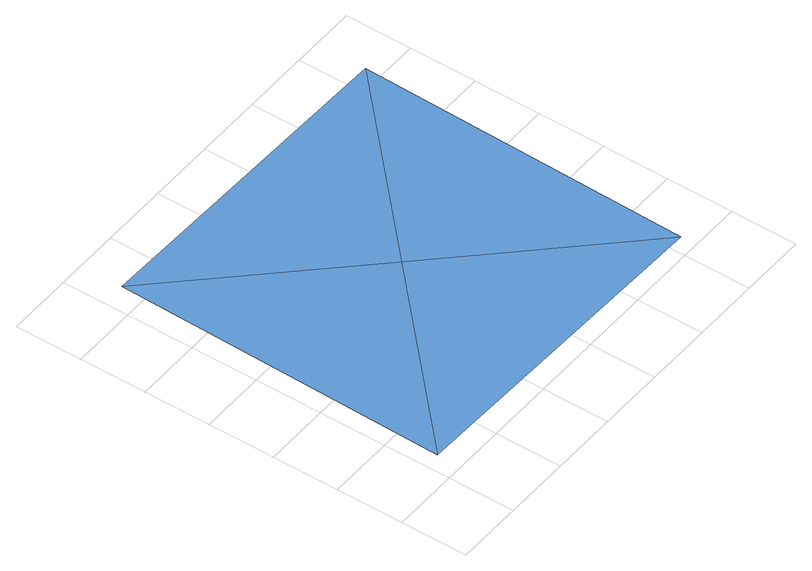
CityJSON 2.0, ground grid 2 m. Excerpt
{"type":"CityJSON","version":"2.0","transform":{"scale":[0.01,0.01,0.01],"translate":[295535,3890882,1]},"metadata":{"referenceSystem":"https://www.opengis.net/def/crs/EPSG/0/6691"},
"CityObjects":{
"waterbody1":{"type":"WaterBody","attributes":{"name":"静岡県第4次地震被害想定（元禄型関東地震）","種類":"3","津波浸水想定.浸水ランクフィールド":"Tsunami_rank.xml","津波浸水想定.浸水ランク":"1","class":"1140"},"geometry":[{"type":"MultiSurface","lod":"1","boundaries":[[[0,1,2]],[[1,0,3]],[[4,0,2]],[[0,4,3]]]}]}
},
"vertices":[
[563,561,32],[76,1074,32],[51,74,32],[1075,1048,32],[1050,48,32]
]}
